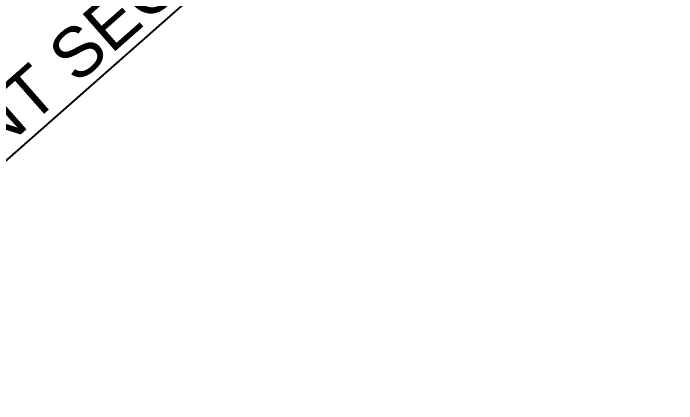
# Model space of a CAD drawing. Header units: millimetres. Extents: x 832728086 to 834530684, y 817551485 to 818349469.
# Drawn here: x 834493236 to 834495508, y 817821224 to 817822560 of the extents above; entities that cross this region are included whole.
import ezdxf

# ---------------------------------------------------------------- set-up
doc = ezdxf.new("R2010")
doc.units = ezdxf.units.MM
doc.header["$LTSCALE"] = 100
doc.layers.add('DLN0401_', color=7, linetype='Continuous')
doc.styles.get("Standard").update_dxf_attribs({"font": 'swiss.ttf'})

msp = doc.modelspace()

# ---------------------------------------------------------------- texts
at = {"layer": 'DLN0401_', "color": 3}
msp.add_text("%%USMOKE VENT SECTION DETAIL 'X' - 'X'", height=168.7499999999999, rotation=41.35019467261039, dxfattribs=at).set_placement((834492243.6097425, 817821249.6796539))

doc.saveas('drawing.dxf')
